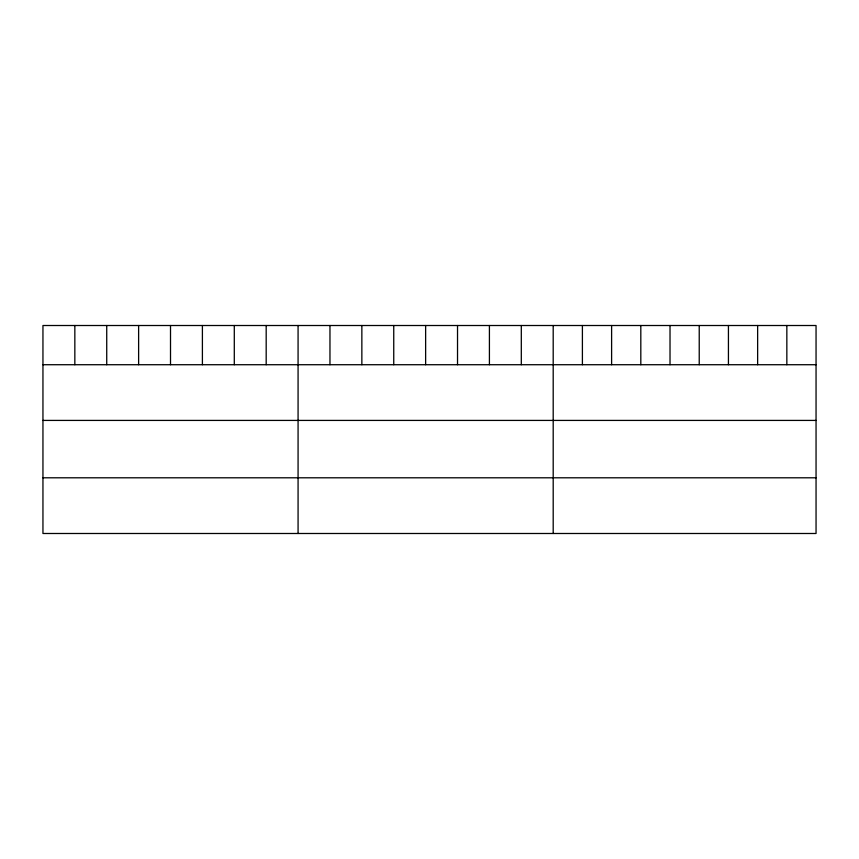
<?xml version="1.0" encoding="UTF-8"?>
<svg xmlns="http://www.w3.org/2000/svg" width="859" height="859" viewBox="0 0 859 859"><rect width="100%" height="100%" fill="white"/><g stroke="black" fill="none" stroke-linecap="round" stroke-linejoin="round"><path stroke-width="1.29" d="M816.05 364.721L816.05 533.493L42.95 533.493L42.95 325.507L816.05 325.507L816.05 364.721L42.95 364.721M42.95 420.416L816.05 420.416M42.95 477.797L816.05 477.797M786.844 325.507L786.844 364.721M757.638 325.507L757.638 364.721M728.432 325.507L728.432 364.721M699.226 325.507L699.226 364.721M670.02 325.507L670.02 364.721M640.814 325.507L640.814 364.721M611.608 325.507L611.608 364.721M582.402 325.507L582.402 364.721M553.196 325.507L553.196 533.493M521.306 325.507L521.306 364.721M489.415 325.507L489.415 364.721M457.525 325.507L457.525 364.721M425.634 325.507L425.634 364.721M393.744 325.507L393.744 364.721M361.854 325.507L361.854 364.721M329.963 325.507L329.963 364.721M298.073 325.507L298.073 533.493M266.183 325.507L266.183 364.721M234.292 325.507L234.292 364.721M202.402 325.507L202.402 364.721M170.512 325.507L170.512 364.721M138.621 325.507L138.621 364.721M106.731 325.507L106.731 364.721M74.84 325.507L74.84 364.721"/></g></svg>
